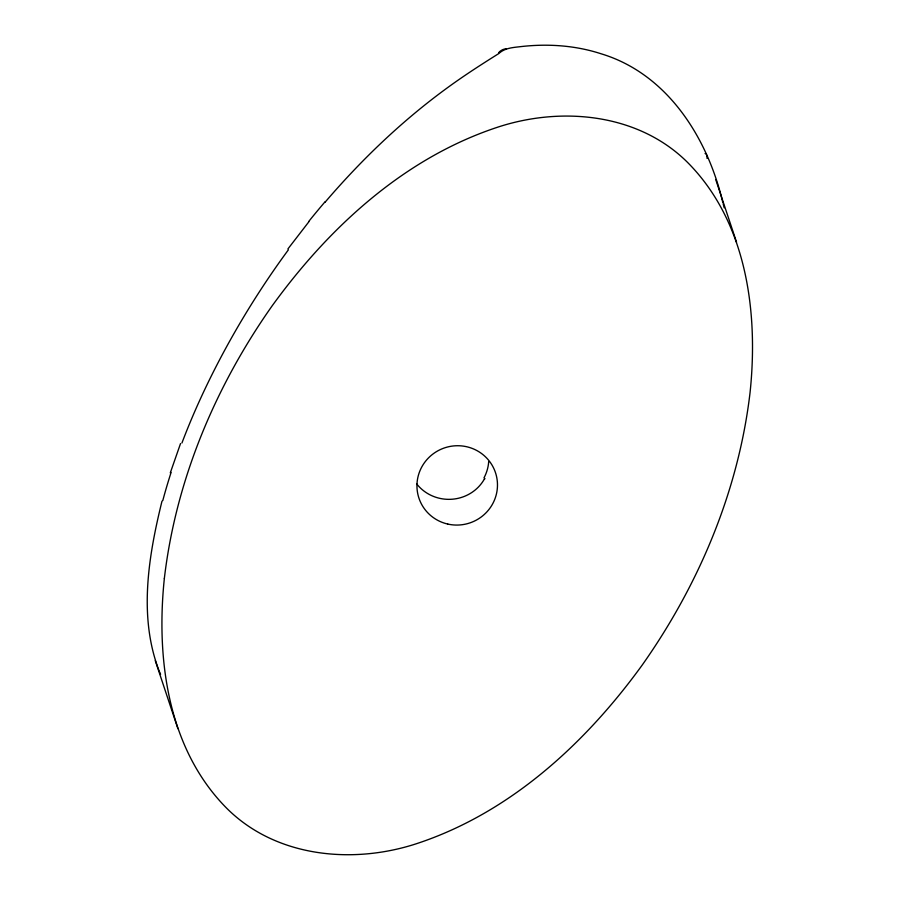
<?xml version="1.0" encoding="UTF-8"?>
<svg xmlns="http://www.w3.org/2000/svg" width="900" height="900" viewBox="0 0 900 900"><rect width="100%" height="100%" fill="white"/><g stroke="black" fill="none" stroke-linecap="round" stroke-linejoin="round"><path stroke-width="1.35" d="M162 501.131C148.376 556.459 138.094 617.783 159.727 672.457M170.291 472.882L180.529 443.565M484.931 478.44L484.459 479.329M287.876 248.996L308.88 221.76M324.968 202.343C361.305 159.862 401.951 120.881 447.176 87.941C463.849 75.746 481.219 64.564 498.713 53.606C504.945 47.779 513.371 47.52 521.37 46.553C548.089 43.549 575.561 45.428 601.189 53.809C667.71 73.89 707.805 138.33 722.846 202.703M160.594 674.28L159.953 672.93M715.714 179.505L736.538 242.167M155.261 660.611L177.885 728.64M723.206 203.963L724.23 207.821M506.104 49.095L506.228 48.758A13.444 12.229 55.3 0 0 498.701 52.627M707.029 158.377A13.444 11.059 -22 0 0 706.252 154.08A13.444 2.554 -23.5 0 0 705.082 153.562M162.787 500.591A358.988 131.648 -58.6 0 1 171.101 472.433M181.935 442.991A329.603 124.459 -58.2 0 1 288.36 249.862M308.779 221.411A358.447 131.918 -57.9 0 1 324.9 201.971M484.2 479.351A40.275 38.633 -0.6 0 1 416.734 483.952M488.689 461.767A40.275 38.633 -34.6 0 1 483.941 477.956M164.351 578.441C155.97 658.564 167.602 748.856 226.879 808.414C276.536 857.88 354.251 864.697 418.309 843.097C510.941 812.07 585.788 742.972 642.229 665.033C699.064 584.46 738.562 490.657 750.082 392.366C758.464 312.244 746.831 221.94 687.544 162.394C637.898 112.916 560.171 106.099 496.125 127.699C403.493 158.726 328.646 227.835 272.205 305.764C215.359 386.348 175.86 480.15 164.351 578.441M447.739 524.059A40.331 39.589 -18.4 0 0 495.844 473.794A40.331 39.589 -18.4 0 0 428.062 458.359A40.331 39.589 -18.4 0 0 447.739 524.059"/></g></svg>
